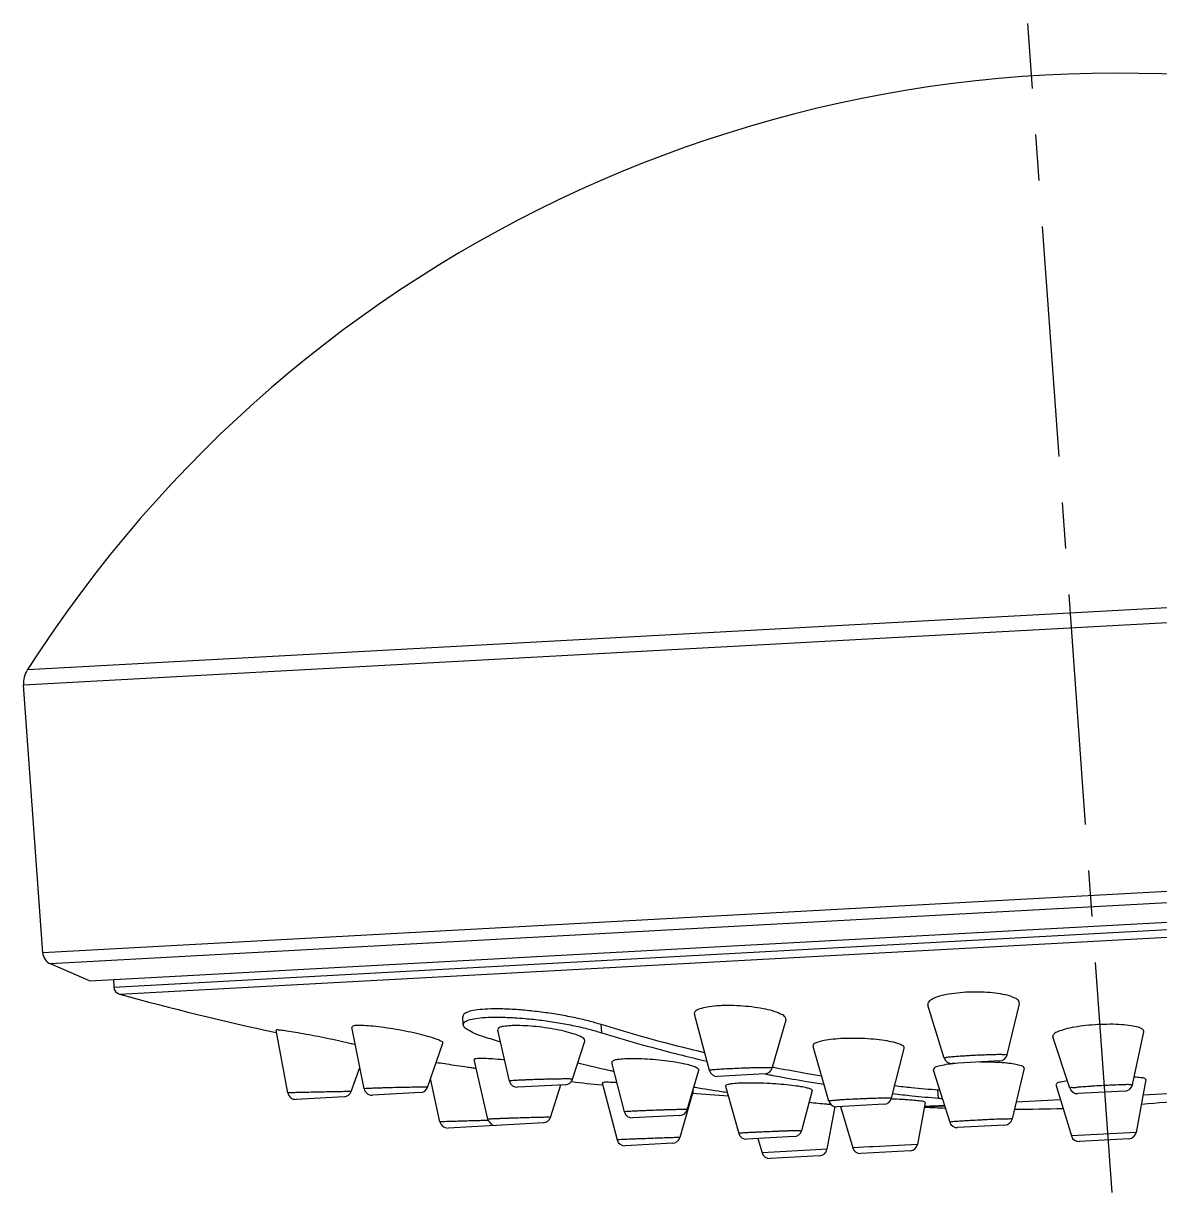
# Model space of a CAD drawing. Extents: x 937 to 1531, y -1355 to -935.
# Drawn here: x 1160.11 to 1203.22, y -1049.1 to -1004.74 of the extents above; entities that cross this region are included whole.
import ezdxf

# ---------------------------------------------------------------- set-up
doc = ezdxf.new("R2010")
doc.units = 0
doc.header["$LTSCALE"] = 7
doc.header["$MEASUREMENT"] = 0
doc.linetypes.add('CENTER', pattern=[2, 1.25, -0.25, 0.25, -0.25])
doc.layers.get('0').update_dxf_attribs({"color": 2, "linetype": 'CONTINUOUS'})
doc.layers.add('CL', color=1, linetype='CENTER')

msp = doc.modelspace()

# ---------------------------------------------------------------- linework, layer by layer
at = {"color": 7, "linetype": 'Continuous'}
for p, q in [((1160.269674734353, -1029.260491283888), (1236.030168807123, -1025.127109951172)), ((1239.081309721621, -1025.545062415186), (1160.113821208072, -1029.853412521084)), ((1160.845585432271, -1040.005208764604), (1160.113821208072, -1029.853412521084)), ((1240.372046905694, -1035.66636190935), (1160.845585432271, -1040.005208764604)), ((1240.125181350825, -1036.116272380162), (1161.13993290065, -1040.425591446515)), ((1162.618706545545, -1041.072089150619), (1238.725519677778, -1036.91981329182)), ((1163.542808926734, -1041.305765116589), (1237.832324761326, -1037.252638325367)), ((1163.763537418052, -1041.578880777833), (1237.642619555383, -1037.548146641466)), ((1162.618706545545, -1041.072089150619), (1161.13993290065, -1040.425591446515)), ((1163.527355194366, -1041.02251461683), (1163.542808922487, -1041.305765122915)), ((1195.051385479178, -1043.996987501624), (1194.426409547581, -1041.988310231193)), ((1197.434217291138, -1043.879827963009), (1197.902355066931, -1041.938269053097)), ((1176.803939812348, -1042.735067114005), (1176.78696085312, -1042.423860875835)), ((1186.137987588802, -1044.470631968188), (1185.57072701258, -1042.333209693625)), ((1173.044864236266, -1045.165759698496), (1172.578628888587, -1042.829541019811)), ((1182.053944877525, -1043.040316904024), (1182.0370547119, -1042.730737969253)), ((1188.524642529633, -1044.378015188015), (1189.046394884874, -1042.548707350238)), ((1169.728289202188, -1042.929876664527), (1169.706692607526, -1042.937284613046)), ((1170.147923510859, -1045.319492352408), (1169.706997392157, -1042.938930162978)), ((1178.554851189855, -1044.873295179674), (1178.114503762504, -1042.934073822769)), ((1199.81949894911, -1045.143794522181), (1199.169066213032, -1043.194331524752)), ((1202.188510539439, -1045.014543147551), (1202.622991038282, -1043.005903304603)), ((1175.441441572778, -1045.109150585904), (1176.028831152395, -1043.433289002441)), ((1180.946636239253, -1044.801583338208), (1181.41438934991, -1043.353240062111)), ((1190.673412564438, -1045.630890957147), (1190.072390155337, -1043.553384582534)), ((1193.044818597979, -1045.525056484642), (1193.533941366221, -1043.633210857849)), ((1177.736921957813, -1046.319024986555), (1177.220418124843, -1044.051374107944)), ((1182.918810353915, -1046.043453971532), (1182.444183637947, -1044.161884706047)), ((1197.158915662394, -1044.108983326279), (1195.354194923864, -1044.207446236114)), ((1172.547380710516, -1045.270772444285), (1172.882565404725, -1044.352510410408)), ((1185.293947946624, -1045.957917443862), (1185.736566378886, -1044.455248011)), ((1188.252526699939, -1044.594902818208), (1186.4444084452, -1044.693551088906)), ((1194.63185544312, -1044.440271538924), (1195.256479902787, -1046.428426542941)), ((1198.082266143993, -1044.386678915891), (1197.628743334827, -1046.30982533412)), ((1175.917411924839, -1046.416718947901), (1175.557911108713, -1044.776855255285)), ((1180.677615955451, -1045.008178816258), (1178.863996034215, -1045.10712725208)), ((1180.115446971306, -1046.246919282711), (1180.507296319297, -1045.017471204724)), ((1182.131699700771, -1044.91899634741), (1182.073096608431, -1044.931789679849)), ((1182.073109256962, -1044.9318383171), (1182.63768825955, -1047.10226622323)), ((1186.754184300848, -1045.059638984485), (1187.256633106327, -1046.85548014389)), ((1199.288943491739, -1045.000740331762), (1199.872412079364, -1046.954178053334)), ((1202.700353294042, -1044.814618084717), (1202.332868587234, -1046.819939162038)), ((1170.162710520969, -1045.319428082222), (1170.14814952001, -1045.320712564739)), ((1172.282350103219, -1045.46621218116), (1170.459456603817, -1045.565666568415)), ((1175.174883722792, -1045.308399795981), (1173.35575012869, -1045.407649055156)), ((1185.522801899542, -1045.246492653238), (1185.014428892976, -1047.012032630945)), ((1190.041270947169, -1045.230320853615), (1189.631339106043, -1046.755255654815)), ((1194.828997758415, -1045.520554455374), (1194.812569965285, -1045.219450346173)), ((1201.911492456946, -1045.250711975246), (1200.120565183261, -1045.348422336046)), ((1204.274217291376, -1045.317670900096), (1202.591340860934, -1045.40948616237)), ((1190.898544320841, -1045.83266025131), (1190.600317504439, -1047.460049130218)), ((1192.770717056131, -1045.74941925154), (1190.978026803008, -1045.847225795326)), ((1191.108295044935, -1045.840118548889), (1191.576245978619, -1047.406806148222)), ((1194.327359286675, -1045.686483261268), (1194.036701784724, -1047.272567290562)), ((1195.065357889775, -1045.82009273039), (1194.305612752766, -1045.861543311317)), ((1199.462026265871, -1045.58021696657), (1197.779149835429, -1045.672032228845)), ((1185.022558028729, -1046.172147414489), (1183.22626569048, -1046.270150484308)), ((1178.028599422249, -1046.553727519151), (1176.226796034371, -1046.652031264494)), ((1179.846032799723, -1046.45457102124), (1178.046138659583, -1046.552770605335)), ((1197.352994483344, -1046.540367971297), (1195.559216646502, -1046.638233849189)), ((1202.332868613077, -1046.819939014182), (1199.872412039686, -1046.954177907379)), ((1182.678045079329, -1047.099537133243), (1182.637734178556, -1047.102442718939)), ((1184.742565562272, -1047.228374434859), (1182.944393727949, -1047.326480044847)), ((1189.357958635823, -1046.976565367917), (1187.562066532077, -1047.074546600345)), ((1187.977844534315, -1047.051862369118), (1188.139860626664, -1047.594288039328)), ((1194.036701791139, -1047.272567267335), (1192.352305280528, -1047.364468418602)), ((1202.054125905925, -1047.065416932418), (1200.176344218115, -1047.167865942653)), ((1190.175534693839, -1047.483225728214), (1188.139860626664, -1047.594288039328)), ((1190.321574681078, -1047.705527686326), (1188.443655347139, -1047.807984204206)), ((1190.405353245013, -1047.470691826091), (1190.175534693839, -1047.483225728214)), ((1190.600317504439, -1047.460049130218), (1190.405353245013, -1047.470691826091)), ((1192.216450763856, -1047.371877012197), (1191.576245972383, -1047.406806116501)), ((1193.757857026648, -1047.518049172208), (1191.880142392669, -1047.62049452112)), ((1192.352305280528, -1047.364468418602), (1192.216450763856, -1047.371877012197))]:
    msp.add_line(p, q, dxfattribs=at)
for centre, radius, start, end in [((1201.581153363354, -1055.657694907148), 49.02499999908001, 81.69726177209415, 147.422240815198), ((1161.112336209805, -1029.798935008417), 1.00000000152, 147.422240815198, 183.1228774196068), ((1161.344291509405, -1039.969260909012), 0.50000000076, 184.1228774211018, 245.875722008882), ((1163.842363423007, -1041.289421869115), 0.30000000198, 183.1228774196068, 254.7665023960662), ((1194.372933952752, -929.1774904000647), 116.49466818876, 254.7664844596711, 257.7748021011067), ((1195.337851828583, -1043.907891731885), 0.30000000198, 197.2818778215, 273.122877414466), ((1197.14259392914, -1043.809427653328), 0.30000000198, 273.122877422712, 346.4432116343101), ((1186.428036044254, -1044.393998183964), 0.30000000198, 194.8625247172119, 273.122877414205), ((1188.236257443781, -1044.295344279598), 0.30000000198, 273.1228774242252, 344.0803387798159), ((1175.158706285668, -1045.008836252454), 0.30000000198, 273.1228774242779, 340.6837093668119), ((1178.847565520818, -1044.807577513525), 0.30000000198, 192.7932419253193, 273.1228774162928), ((1180.661396189574, -1044.708617581878), 0.30000000198, 273.122877421146, 342.1022215455108), ((1194.372933952752, -929.1774904000647), 116.49466818876, 263.3673988721136, 263.9347069722776), ((1201.895264574093, -1044.951151183545), 0.30000000198, 273.1228774198937, 347.7945115238992), ((1170.443137538174, -1045.266110749894), 0.30000000198, 190.4936397461992, 273.1228774067944), ((1172.26602637032, -1045.166656615806), 0.30000000198, 273.1228774354976, 339.9471552440222), ((1173.339274733073, -1045.108101765351), 0.30000000198, 191.2854943033096, 273.1228774154054), ((1194.372933952752, -929.1774904000647), 116.49466818876, 265.6227471912938, 266.3006868501587), ((1192.754378871215, -1045.449864473803), 0.30000000198, 273.1228774208332, 345.5023534638071), ((1200.104106429546, -1045.04887414108), 0.30000000198, 198.4522951749872, 273.1228774190063), ((1185.006339083008, -1045.872586134178), 0.30000000198, 273.1228774205723, 343.587282113015), ((1190.961656389057, -1045.547672774292), 0.30000000198, 196.1344774409108, 273.1228774186933), ((1194.320377692355, -1045.561906866958), 0.30000000198, 263.4923453497835, 267.1789646748314), ((1197.504682905404, -980.9403145016558), 64.99999999973998, 267.1789646748314, 267.8602377766944), ((1197.504682905404, -980.9403145016558), 64.99999999973998, 270.2032898925902, 271.7990079188966), ((1197.504682905404, -980.9403145016558), 64.99999999973998, 274.4477228092811, 276.041886412682), ((1176.210502606957, -1046.352474046054), 0.30000000198, 192.3635840122058, 273.1133476085864), ((1178.029619370994, -1046.25322571256), 0.30000000198, 192.831706528817, 273.1228774120133), ((1179.829871063876, -1046.155006620203), 0.30000000198, 273.1228774279829, 342.3219729495102), ((1183.209830575349, -1045.97060099702), 0.30000000198, 194.1573017394174, 273.1228774186933), ((1195.542764515315, -1046.338685291202), 0.30000000198, 197.4423379720032, 273.1228774195288), ((1197.336768788299, -1046.24080705148), 0.30000000198, 273.1228774196849, 346.7303683879142), ((1187.545640474547, -1046.774996622727), 0.30000000198, 195.6316422165046, 273.1228774195288), ((1189.341718431645, -1046.67700525244), 0.30000000198, 273.1228774195808, 344.954028816594), ((1202.037782647877, -1046.765862438225), 0.30000000198, 273.1228774195808, 349.6153429103958), ((1182.928070136668, -1047.026924473615), 0.30000000198, 194.5807212000131, 273.1228774159799), ((1184.726197826505, -1046.928821266176), 0.30000000198, 273.1228774198937, 343.9369095183997), ((1193.741616120704, -1047.218489090368), 0.30000000198, 273.1228774195808, 349.6150560659066), ((1200.15986332451, -1046.868318954025), 0.30000000198, 196.6304119287908, 273.1228774195808), ((1188.427312099665, -1047.508429707934), 0.30000000198, 196.6302597678986, 273.1228774195808), ((1190.305231427278, -1047.405973185806), 0.30000000198, 273.1228774195808, 349.6154951827049), ((1191.863696786764, -1047.320945608248), 0.30000000198, 196.6306987733053, 273.1228774195808)]:
    msp.add_arc(centre, radius, start, end, dxfattribs=at)
for points in [[(1195.873902244314, -1041.503410441568), (1195.426899032944, -1041.543886728184), (1195.031478513846, -1041.612833660446), (1194.724520883487, -1041.702794056875), (1194.524379949221, -1041.803958141478)], [(1195.907155701952, -1041.501678335794), (1195.873902244314, -1041.503410441568)], [(1197.763299584703, -1041.739886026212), (1197.524340300211, -1041.642430328018), (1197.18922276819, -1041.565679679615), (1196.783594314516, -1041.515119293343), (1196.334869702311, -1041.493878122816), (1195.907155701952, -1041.501678335794)], [(1186.949318915432, -1042.00593997816), (1186.607894143486, -1042.009716984591)], [(1188.878701892732, -1042.342069904141), (1188.625356822083, -1042.238438756128), (1188.277592908563, -1042.146919270019), (1187.861617079475, -1042.074580138303), (1187.408778991985, -1042.026595439509), (1186.949318915432, -1042.00593997816)], [(1194.524379949221, -1041.803958141478), (1194.518275976217, -1041.808322044843), (1194.425229860161, -1041.923788545615), (1194.429827936468, -1041.987215179219)], [(1197.899586884525, -1041.938229170356), (1197.888304317536, -1041.85051923825), (1197.763299584703, -1041.739886026212)], [(1182.0370547119, -1042.730737969253), (1181.556791177153, -1042.591352949532), (1181.001184888009, -1042.462068054498), (1180.39392378844, -1042.348210370928), (1179.762936323093, -1042.254918793207), (1179.125664875723, -1042.185238896356), (1178.506124457582, -1042.143224811015), (1177.950437457971, -1042.132791900157), (1177.518704000357, -1042.151074138589), (1177.17750313562, -1042.194914497714), (1176.933646221092, -1042.264392545547), (1176.80446518696, -1042.357731754284), (1176.792198407646, -1042.420350549832)], [(1176.809189041222, -1042.731578852169), (1176.82141521273, -1042.669182272635), (1176.95053543186, -1042.576070702489), (1177.194281876025, -1042.506744083979), (1177.535659201031, -1042.462934043097), (1177.970267274883, -1042.444602373083), (1178.528668487252, -1042.455198585342)], [(1185.839377636494, -1042.112216461836), (1185.645586776734, -1042.195460484924), (1185.568310397352, -1042.294691518165), (1185.572338352772, -1042.331966202565)], [(1186.514806100849, -1042.014028973831), (1186.135949039383, -1042.050314318565), (1185.839377636494, -1042.112216461836)], [(1186.607894143486, -1042.009716984591), (1186.514806100849, -1042.014028973831)], [(1189.046028858368, -1042.548778973109), (1189.020090109133, -1042.449105976955), (1188.878701892732, -1042.342069904141)], [(1172.764810434057, -1042.764174094054), (1172.615804793304, -1042.787953515746), (1172.581749348335, -1042.829795180385)], [(1172.769243874555, -1042.763966644287), (1172.764810434057, -1042.764174094054)], [(1173.030242325837, -1042.765344341091), (1172.769243874555, -1042.763966644287)], [(1175.775929541513, -1043.276431352355), (1175.496958807862, -1043.186908147691), (1175.133445150039, -1043.091990912191), (1174.706137272286, -1042.997850913685), (1174.248499664927, -1042.912325979631), (1173.795423661611, -1042.842010976888), (1173.380306041656, -1042.791968303156), (1173.030242325837, -1042.765344341091)], [(1177.605100774918, -1043.204082575458), (1177.223691629587, -1043.061232526895), (1176.953937361071, -1042.917645101528), (1176.818909386655, -1042.783863738794), (1176.809189041222, -1042.731578852169)], [(1178.33372551665, -1042.798426784443), (1178.167493941115, -1042.850923043456), (1178.112951690478, -1042.922924023037), (1178.113614717222, -1042.933650996592)], [(1178.600133586273, -1042.769062260554), (1178.33372551665, -1042.798426784443)], [(1178.528668487252, -1042.455198585342), (1178.62109747581, -1042.459675369345)], [(1178.722745793652, -1042.764427503477), (1178.600133586273, -1042.769062260554)], [(1178.62109747581, -1042.459675369345), (1178.7465514817, -1042.466806083346)], [(1178.948061231154, -1042.764911431339), (1178.722745793652, -1042.764427503477)], [(1178.7465514817, -1042.466806083346), (1179.147466578504, -1042.497184537439), (1179.783792182719, -1042.56664479488), (1180.414002907928, -1042.65960606448), (1181.020286868427, -1042.772989825563), (1181.574357491711, -1042.901553777908), (1182.053944877525, -1043.040316904024)], [(1181.218004140631, -1043.169596712559), (1180.965039470681, -1043.074215981733), (1180.624377787965, -1042.981150762698), (1180.221613825429, -1042.898170260335), (1179.787020248325, -1042.831610517918), (1179.352959416243, -1042.786248592128), (1178.948061231154, -1042.764911431339)], [(1185.95782838347, -1043.797080433083), (1184.827719592692, -1043.517609735841), (1183.388785653689, -1043.129162988928), (1182.0370547119, -1042.730737969253)], [(1200.875828736946, -1042.729842584872), (1200.420424061903, -1042.767154530999), (1199.999097059038, -1042.826593600165), (1199.640699313047, -1042.904071173964), (1199.370096858226, -1042.994451661547)], [(1202.406585826805, -1042.830676193518), (1202.133936868891, -1042.770419384241), (1201.773325300257, -1042.731660387971), (1201.340489175516, -1042.717399595275), (1200.875828736946, -1042.729842584872)], [(1202.623427613898, -1043.006036562872), (1202.624090476388, -1042.999508963858), (1202.575318299752, -1042.909414055981), (1202.406585826805, -1042.830676193518)], [(1169.861248991394, -1042.938576870439), (1169.728289202188, -1042.929876664527)], [(1170.106013219249, -1042.971880288878), (1169.861248991394, -1042.938576870439)], [(1172.712615964219, -1043.489104800014), (1172.543870020517, -1043.45336691831), (1172.173065721097, -1043.369041288585), (1171.746430723653, -1043.277612564562), (1171.290880329318, -1043.185067673104), (1170.842882556011, -1043.098965465599), (1170.438934845556, -1043.026316220564), (1170.106013219249, -1042.971880288878)], [(1176.023577352678, -1043.431617759524), (1176.028352613175, -1043.418639495707), (1175.955689906034, -1043.35505613742), (1175.775929541513, -1043.276431352355)], [(1178.215950165403, -1043.389962406812), (1177.605100774918, -1043.204082575458)], [(1181.41381311554, -1043.353660224293), (1181.416523659595, -1043.342818564741), (1181.370585237372, -1043.261045372055), (1181.218004140631, -1043.169596712559)], [(1182.053944877525, -1043.040316904024), (1183.413572850805, -1043.439700513642), (1184.861056497921, -1043.82889157989), (1185.11432006522, -1043.893193598066)], [(1191.131892497709, -1043.261457427869), (1190.734071601576, -1043.295641202075), (1190.412276013207, -1043.349695934259)], [(1191.210604369399, -1043.257575130904), (1191.13189249563, -1043.261457417295)], [(1193.201742326441, -1043.418967532949), (1192.880020880402, -1043.34858356105), (1192.482040006236, -1043.294657116939), (1192.037563255273, -1043.260967141168), (1191.577012455764, -1043.249638684186), (1191.210604369399, -1043.257575130904)], [(1199.370096858226, -1042.994451661547), (1199.208052355263, -1043.091232743537), (1199.166907429028, -1043.186473516246), (1199.168640939916, -1043.194540085505)], [(1190.412276013207, -1043.349695934259), (1190.188606858117, -1043.419902053605), (1190.07918578269, -1043.501481464587), (1190.078246865333, -1043.551637696419)], [(1193.528136943924, -1043.632793137464), (1193.526541673035, -1043.584674812756), (1193.421695417386, -1043.499927133229), (1193.201742326441, -1043.418967532949)], [(1175.860597560237, -1044.18602268164), (1175.769770145655, -1044.172408040354)], [(1177.170909713444, -1044.382254207134), (1176.97014576004, -1044.352210120686), (1176.554984847615, -1044.290055947973), (1176.179659266563, -1044.233836178219), (1175.860597560237, -1044.18602268164)], [(1177.233712470714, -1044.03218743907), (1177.23204461593, -1044.049065553173)], [(1177.351885717669, -1044.013274344632), (1177.233712470714, -1044.03218743907)], [(1177.415014267429, -1044.010990805636), (1177.351885717669, -1044.013274344632)], [(1177.582789520395, -1044.013142867529), (1177.415014267429, -1044.010990805636)], [(1178.373675146625, -1044.074519561628), (1178.310071950249, -1044.067858760083), (1177.909637665567, -1044.031765914206), (1177.582789520395, -1044.013142867529)], [(1182.374106622103, -1044.479744430817), (1181.988880626448, -1044.391544969248), (1181.144746328299, -1044.189209722222)], [(1182.659673387151, -1044.054689448413), (1182.49518673142, -1044.098266325753), (1182.443146668156, -1044.15609212702), (1182.443408917882, -1044.161663909214)], [(1182.925358946717, -1044.028362841543), (1182.659673387151, -1044.054689448413)], [(1183.048614751049, -1044.023294491631), (1182.925358946717, -1044.028362841543)], [(1183.273359517476, -1044.021208247197), (1183.048614751049, -1044.023294491631)], [(1185.541745862885, -1044.316768696399), (1185.290764604817, -1044.244386964561), (1184.951533989016, -1044.174550795999), (1184.548353423383, -1044.113062745133), (1184.113381951912, -1044.064984841906), (1183.678611541999, -1044.033703861646), (1183.273359517476, -1044.021208247197)], [(1185.11432006522, -1043.893193598066), (1186.043562500919, -1044.119488609146)], [(1195.331589444779, -1043.957624154496), (1195.23023774049, -1043.966356536225), (1195.094130000411, -1043.983760781371), (1195.051585588244, -1043.997096907243)], [(1195.47379754134, -1044.200452180394), (1195.111925751558, -1044.247586430389)], [(1195.826023660758, -1043.92023106896), (1195.730820665884, -1043.926185036606), (1195.448799962392, -1043.946578071712), (1195.331589444779, -1043.957624154496)], [(1196.053189033771, -1043.906881629), (1195.826023660758, -1043.92023106896)], [(1196.296927650234, -1043.894461234904), (1196.053189033771, -1043.906881629)], [(1196.390781658464, -1043.890177344072), (1196.296927650234, -1043.894461234904)], [(1196.640161645391, -1043.880137903737), (1196.390781658464, -1043.890177344072)], [(1197.156355559917, -1044.169131489662), (1196.792862017571, -1044.154010163626), (1196.39916840672, -1044.151665474082)], [(1197.433770094863, -1043.879402327154), (1197.43411743961, -1043.87879119943), (1197.380236036231, -1043.870238839044), (1197.233830629531, -1043.867015608511), (1197.006633915779, -1043.869430967899), (1196.717237517199, -1043.877367135751), (1196.640161645391, -1043.880137903737)], [(1197.17493756931, -1044.170323599286), (1197.156355559917, -1044.169131489662)], [(1197.407240207656, -1044.189129768015), (1197.17493756931, -1044.170323599286)], [(1197.770568292211, -1044.23871854756), (1197.504389081401, -1044.199084003875), (1197.407240207656, -1044.189129768015)], [(1177.300187221175, -1044.40159605417), (1177.170909713444, -1044.382254207134)], [(1182.531504839058, -1044.51503700756), (1182.374106622103, -1044.479744430817)], [(1185.736503759173, -1044.455566879998), (1185.737586239867, -1044.450283831618), (1185.69227295008, -1044.386762591903), (1185.541745862885, -1044.316768696399)], [(1186.42429506796, -1044.436781549578), (1186.299375432448, -1044.445757223998), (1186.1721594169, -1044.460551972858), (1186.139422808803, -1044.4722188417)], [(1186.509661806839, -1044.429277911704), (1186.42429506796, -1044.436781549578)], [(1186.785420970881, -1044.412517428349), (1186.509661806839, -1044.429277911704)], [(1187.443609093632, -1044.383322668161), (1187.105020570725, -1044.396794818064), (1186.785420970881, -1044.412517428349)], [(1187.495239081262, -1044.381535272052), (1187.443609093632, -1044.383322668161)], [(1187.715123085168, -1044.374724114345), (1187.495239081262, -1044.381535272052)], [(1187.754734523672, -1044.373641729779), (1187.715123085168, -1044.374724114345)], [(1187.774623536573, -1044.373115879162), (1187.754734523672, -1044.373641729779)], [(1188.250970722343, -1044.365294056262), (1188.069556352086, -1044.367004943382), (1187.774623536573, -1044.373115879162)], [(1188.523284620198, -1044.376038091606), (1188.523546116916, -1044.375785884532), (1188.459730243597, -1044.368420573626), (1188.304234333134, -1044.365412147403), (1188.250970722343, -1044.365294056262)], [(1188.252134366346, -1044.596898126549), (1188.472851547475, -1044.639955413177)], [(1188.472851547475, -1044.639955413177), (1188.782061831475, -1044.698858826326), (1189.831636303481, -1044.88648840306)], [(1190.397203295762, -1044.679229550937), (1189.790854322034, -1044.578882786072), (1188.739450945331, -1044.389827902164), (1188.530274288344, -1044.349933254964)], [(1194.83877999817, -1044.306009844018), (1194.674293437881, -1044.371706470916), (1194.631786226324, -1044.440274840246)], [(1195.111925751558, -1044.247586430389), (1194.83877999817, -1044.306009844018)], [(1198.077467275831, -1044.38699142266), (1198.067818754191, -1044.345033248593), (1197.964030293203, -1044.288347770805), (1197.770568292211, -1044.23871854756)], [(1174.563885694639, -1045.112780257033), (1174.290566569793, -1045.118766376606), (1173.950422029248, -1045.127343998803), (1173.78970983026, -1045.131912942791)], [(1174.931437746992, -1045.106504332422), (1174.626655095699, -1045.111640769231), (1174.563885694639, -1045.112780257033)], [(1175.17264445243, -1045.10360226143), (1174.931437746992, -1045.106504332422)], [(1175.438324919675, -1045.104688552877), (1175.353137569691, -1045.103713306088), (1175.180302515513, -1045.103773644742), (1175.17264445243, -1045.10360226143)], [(1178.901786571308, -1044.842636938737), (1178.699640864793, -1044.85538113255), (1178.58169848648, -1044.86682228192), (1178.558322814954, -1044.875951753392), (1178.557573503795, -1044.876579205283)], [(1179.113609369364, -1044.832176737653), (1178.901786571308, -1044.842636938737)], [(1179.172117408808, -1044.829602354989), (1179.113609369364, -1044.832176737653)], [(1179.306259486404, -1044.824077899131), (1179.172117408808, -1044.829602354989)], [(1180.005622904911, -1044.801888356223), (1179.829993242247, -1044.806563203652), (1179.489721442348, -1044.817275077705), (1179.306259486404, -1044.824077899131)], [(1180.411551076747, -1044.794026486335), (1180.163845474348, -1044.798328878592), (1180.005622904911, -1044.801888356223)], [(1180.463884299897, -1044.793170106957), (1180.411551076747, -1044.794026486335)], [(1180.676091484978, -1044.791082544529), (1180.463884299897, -1044.793170106957)], [(1180.944404608991, -1044.798121102751), (1180.870189201887, -1044.793341651203), (1180.705833954731, -1044.791461685899), (1180.676091484978, -1044.791082544529)], [(1182.278226001991, -1044.917796066741), (1182.131699700771, -1044.918996347409)], [(1182.310153608338, -1044.918641693632), (1182.278226001991, -1044.917796066741)], [(1182.594841228213, -1044.930495832971), (1182.310153608338, -1044.918641693632)], [(1182.638779696226, -1044.932871382847), (1182.594841228213, -1044.930495832971)], [(1186.720014375307, -1045.296522092046), (1186.599666056487, -1045.278287876308), (1185.603540235881, -1045.117807602835), (1185.547508028385, -1045.108273473747)], [(1186.966610903914, -1044.979190477656), (1186.80325519068, -1045.01407244917), (1186.753794676059, -1045.058034578472), (1186.753750407509, -1045.059543165737)], [(1187.232782545589, -1044.955776297194), (1186.966610903914, -1044.979190477656)], [(1187.356151241242, -1044.950281707422), (1187.232782545589, -1044.955776297194)], [(1187.512144745599, -1044.946415320384), (1187.356151241242, -1044.950281707422)], [(1187.582483686845, -1044.945589701025), (1187.512144745599, -1044.946415320384)], [(1187.759399040556, -1044.945535297081), (1187.582483686845, -1044.945589701025)], [(1189.852594054043, -1045.134408358209), (1189.605342061675, -1045.084381317737), (1189.268063203705, -1045.037137387075), (1188.863461788149, -1044.996683073647), (1188.426836113654, -1044.96674006948), (1187.989740000044, -1044.94933568502), (1187.759399040556, -1044.945535297081)], [(1189.831636303481, -1044.88648840306), (1190.488399647746, -1044.994243866925)], [(1194.812569965285, -1045.219450346173), (1193.807597071183, -1045.125853119377), (1193.166106022431, -1045.057075535577)], [(1199.4732339334, -1044.908902601875), (1199.322057726961, -1044.960350235263), (1199.292539308696, -1045.00156330705)], [(1199.724568149442, -1044.859278785066), (1199.4732339334, -1044.908902601875)], [(1200.107938711424, -1045.107752904144), (1199.925741617422, -1045.125128296313), (1199.83123575938, -1045.138660692696), (1199.831290191275, -1045.138949168229)], [(1200.595511519123, -1045.072253012443), (1200.363209608522, -1045.087987122933), (1200.107938711424, -1045.107752904144)], [(1200.669659147025, -1045.067546806074), (1200.595511519123, -1045.072253012443)], [(1201.002310749978, -1045.048123743433), (1200.669659147025, -1045.067546806074)], [(1201.335097449302, -1045.031240134837), (1201.002310749978, -1045.048123743433)], [(1201.89774108532, -1045.010097171618), (1201.641762179847, -1045.018225046045), (1201.335097449302, -1045.031240134837)], [(1202.176593330884, -1045.019062323621), (1202.080835277515, -1045.007543955845), (1201.89774108532, -1045.010097171618)], [(1202.503962118371, -1044.742939964832), (1202.251890234544, -1044.721579579469)], [(1202.696329955445, -1044.816050534514), (1202.663581707556, -1044.778294755349), (1202.503962118371, -1044.742939964832)], [(1170.453211598811, -1045.310381258726), (1170.450101148969, -1045.310463487807), (1170.262558378761, -1045.315694800648), (1170.162710520969, -1045.319428082222)], [(1170.464224589968, -1045.310091704463), (1170.453211598811, -1045.310381258726)], [(1170.890124295264, -1045.29995938293), (1170.711440063721, -1045.304058092059), (1170.464224589968, -1045.310091704463)], [(1171.701775975159, -1045.282709931824), (1171.363934316581, -1045.289650020784), (1171.024634588639, -1045.296950820965), (1170.890124295264, -1045.29995938293)], [(1172.266196743146, -1045.272132263559), (1172.010847083066, -1045.276694474727), (1171.701775975159, -1045.282709931824)], [(1172.540303816661, -1045.270103857532), (1172.446823156787, -1045.269478203587), (1172.266196743146, -1045.272132263559)], [(1173.173990907458, -1045.155137051195), (1173.065251634878, -1045.16278516641), (1173.051227380078, -1045.168556712542), (1173.048794353662, -1045.17031015404)], [(1173.44377215729, -1045.143345836265), (1173.36860068336, -1045.146233702139), (1173.173990907458, -1045.155137051195)], [(1173.78970983026, -1045.131912942791), (1173.634158272907, -1045.13674600706), (1173.44377215729, -1045.143345836265)], [(1185.522668574248, -1045.246554229906), (1185.522857822295, -1045.24612444363), (1185.506985084399, -1045.235611378835)], [(1186.824201110096, -1045.312106854134), (1186.720014375307, -1045.296522092046)], [(1190.041410247472, -1045.230413231554), (1190.041500680671, -1045.22935158235), (1189.998760222846, -1045.183594184029), (1189.852594054043, -1045.134408358209)], [(1191.999683738592, -1045.543337098423), (1191.728501573424, -1045.555361888239), (1191.402735564802, -1045.571862450894)], [(1192.065414404996, -1045.540696507137), (1191.999683738592, -1045.543337098423)], [(1192.210231086076, -1045.535261750629), (1192.065414404996, -1045.540696507137)], [(1192.250384732082, -1045.533819659154), (1192.210231086076, -1045.535261750629)], [(1192.665099847856, -1045.521252643891), (1192.386828002589, -1045.528998610021), (1192.250384732082, -1045.533819659154)], [(1192.87761440754, -1045.518037079617), (1192.665099847856, -1045.521252643891)], [(1193.044189323854, -1045.525747016658), (1193.007426928467, -1045.51957781489), (1192.87761440754, -1045.518037079617)], [(1193.49607873168, -1045.57373550378), (1193.171921277198, -1045.558485865857), (1193.044063058877, -1045.55396061508)], [(1193.090720798682, -1045.34844935874), (1193.829771094786, -1045.427921599811), (1194.828997758415, -1045.520554455374)], [(1194.878826883864, -1045.224967539454), (1194.812569965285, -1045.219450346173)], [(1194.828997758415, -1045.520554455374), (1194.976068799892, -1045.532753562954)], [(1183.67301977173, -1045.996255786159), (1183.533769388211, -1046.002454432956)], [(1184.36829239313, -1045.970274690663), (1184.187632635462, -1045.976334632079), (1183.849668798907, -1045.988935499621), (1183.67301977173, -1045.996255786159)], [(1184.755475446842, -1045.959422159946), (1184.518779526226, -1045.965703875589), (1184.36829239313, -1045.970274690663)], [(1184.816075805082, -1045.957862768199), (1184.755475446842, -1045.959422159946)], [(1185.018504938943, -1045.953573932349), (1184.816075805082, -1045.957862768199)], [(1185.292108340923, -1045.955110931706), (1185.218346890992, -1045.952715320129), (1185.055654237537, -1045.953414793967), (1185.018504938943, -1045.953573932349)], [(1190.598045626303, -1045.751388984869), (1189.917964766726, -1045.690192866477)], [(1190.664493614783, -1045.756847943223), (1190.598045626303, -1045.751388984869)], [(1190.960489369925, -1045.599433920957), (1190.884233553662, -1045.605146123952), (1190.733319711871, -1045.619218342193), (1190.674080456536, -1045.629885330537), (1190.674233413432, -1045.630004995032)], [(1190.755567718119, -1045.763910161505), (1190.664493614783, -1045.756847943223)], [(1191.402735564802, -1045.571862450894), (1191.113717224867, -1045.588904948192), (1190.960489369925, -1045.599433920957)], [(1193.579836730508, -1045.578171279736), (1193.49607873168, -1045.57373550378)], [(1194.152931133111, -1045.631554666998), (1193.913714015391, -1045.60333803041), (1193.579836730508, -1045.578171279736)], [(1194.32616936509, -1045.687163980532), (1194.289868884688, -1045.660523784936), (1194.152931133111, -1045.631554666998)], [(1194.330810035392, -1045.834816908648), (1194.300171522575, -1045.835702652408)], [(1194.404446645286, -1045.832534905043), (1194.330810035392, -1045.834816908648)], [(1195.058878582191, -1045.800653622765), (1194.836142814852, -1045.814295696664), (1194.404446645286, -1045.832534905043)], [(1176.105520271463, -1046.41144487147), (1175.965316832288, -1046.415378078389), (1175.917411924839, -1046.416718947901)], [(1176.219900858491, -1046.408217180312), (1176.105520271463, -1046.41144487147)], [(1176.664318070278, -1046.395557079071), (1176.613136040325, -1046.397024192847), (1176.327681126822, -1046.405162060491), (1176.219900858491, -1046.408217180312)], [(1177.477121040321, -1046.371931625565), (1177.277130070193, -1046.377799687127), (1176.938393515452, -1046.387657548836), (1176.664318070278, -1046.395557079071)], [(1177.602166265065, -1046.368243047115), (1177.477121040321, -1046.371931625565)], [(1177.73842633708, -1046.36420623917), (1177.602166265065, -1046.368243047115)], [(1177.752828170654, -1046.36377867858), (1177.73842633708, -1046.36420623917)], [(1177.826886154699, -1046.312540840872), (1177.743824217043, -1046.318346658045), (1177.74281487469, -1046.318816910264)], [(1177.998475243213, -1046.304451945217), (1177.826886154699, -1046.312540840872)], [(1178.036266725702, -1046.302871112031), (1177.998475243213, -1046.304451945217)], [(1178.103929653483, -1046.300128759392), (1178.036266725702, -1046.302871112031)], [(1178.48502674683, -1046.286156808721), (1178.245299874809, -1046.294701645061), (1178.103929653483, -1046.300128759392)], [(1178.548411275371, -1046.284002288519), (1178.48502674683, -1046.286156808721)], [(1179.218966195946, -1046.263232850344), (1178.882080344841, -1046.273233923464), (1178.548411275371, -1046.284002288519)], [(1179.773483445713, -1046.249151339165), (1179.531909803439, -1046.254782223325), (1179.218966195946, -1046.263232850344)], [(1179.795830272406, -1046.248559961458), (1179.773483445713, -1046.249151339165)], [(1180.109988386841, -1046.247034311381), (1179.989439758958, -1046.245092287606), (1179.795830272406, -1046.248559961458)], [(1183.264608682292, -1046.015866694361), (1183.06323647236, -1046.028127314384), (1182.945684959801, -1046.038261630679), (1182.922151367547, -1046.045384239717), (1182.920997042039, -1046.046166018425)], [(1183.474902358098, -1046.005203285637), (1183.264608682292, -1046.015866694361)], [(1183.533769388211, -1046.002454432956), (1183.474902358098, -1046.005203285637)], [(1195.564606935905, -1046.399757156471), (1195.375115948308, -1046.413949083689), (1195.272444505465, -1046.42419991537)], [(1196.030850937243, -1046.371139197395), (1195.824652899404, -1046.383116414744), (1195.564606935905, -1046.399757156471)], [(1196.134217132487, -1046.365388162854), (1196.030850937243, -1046.371139197395)], [(1196.468663649351, -1046.347981639509), (1196.134217132487, -1046.365388162854)], [(1196.540616379862, -1046.344494308238), (1196.468663649351, -1046.347981639509)], [(1196.677590202007, -1046.338040329241), (1196.540616379862, -1046.344494308238)], [(1196.8017043899, -1046.332268494002), (1196.677590202007, -1046.338040329241)], [(1197.345006062608, -1046.311380933643), (1197.106355016543, -1046.319500934508), (1196.8017043899, -1046.332268494002)], [(1197.612797463308, -1046.313851953918), (1197.61260820923, -1046.313581215743), (1197.532601380857, -1046.306727704673), (1197.356684240173, -1046.310764328966), (1197.345006062608, -1046.311380933643)], [(1187.54795872214, -1046.834247588828), (1187.401532823807, -1046.84266946262), (1187.283716918892, -1046.851550334563), (1187.259861777071, -1046.856705412386), (1187.258340191197, -1046.857483606036)], [(1187.60334588855, -1046.830819959693), (1187.54795872214, -1046.834247588828)], [(1187.811817928101, -1046.819969498589), (1187.60334588855, -1046.830819959693)], [(1187.872977881973, -1046.816949593645), (1187.811817928101, -1046.819969498589)], [(1188.021634380743, -1046.80983446956), (1187.872977881973, -1046.816949593645)], [(1188.712605095508, -1046.780034663798), (1188.527288729496, -1046.7875622112), (1188.189395290665, -1046.802143394092), (1188.021634380743, -1046.80983446956)], [(1189.087821175527, -1046.766179923789), (1188.857984116224, -1046.774440969058), (1188.712605095508, -1046.780034663798)], [(1189.154678453468, -1046.763814889271), (1189.087821175527, -1046.766179923789)], [(1189.351272316968, -1046.757423471751), (1189.154678453468, -1046.763814889271)], [(1189.629852775719, -1046.753212217379), (1189.556021297428, -1046.753136765425), (1189.393714481143, -1046.756519239551), (1189.351272316968, -1046.757423471751)], [(1182.810633215645, -1047.093143701885), (1182.678045079329, -1047.099537133243)], [(1182.964617989952, -1047.086446235764), (1182.810633215645, -1047.093143701885)], [(1183.025677474643, -1047.083868271671), (1182.964617989952, -1047.086446235764)], [(1183.398092660766, -1047.068761164516), (1183.306323786523, -1047.072410355558), (1183.025677474643, -1047.083868271671)], [(1184.192935871747, -1047.038459740269), (1183.966902645129, -1047.046852286764), (1183.628845447351, -1047.05973503744), (1183.398092660766, -1047.068761164516)], [(1184.582207046312, -1047.024500753404), (1184.293372408471, -1047.034786398157), (1184.192935871747, -1047.038459740269)], [(1184.810105418074, -1047.016837757488), (1184.582207046312, -1047.024500753404)], [(1185.01443692173, -1047.011655266037), (1184.95818940966, -1047.012456037851), (1184.810105418074, -1047.016837757488)]]:
    msp.add_spline(points, degree=3, dxfattribs=at)
at = {"layer": 'CL'}
msp.add_line((1201.420977561658, -1049.10293499742), (1198.223435147772, -1004.743292688415), dxfattribs=at)

doc.saveas('drawing.dxf')
